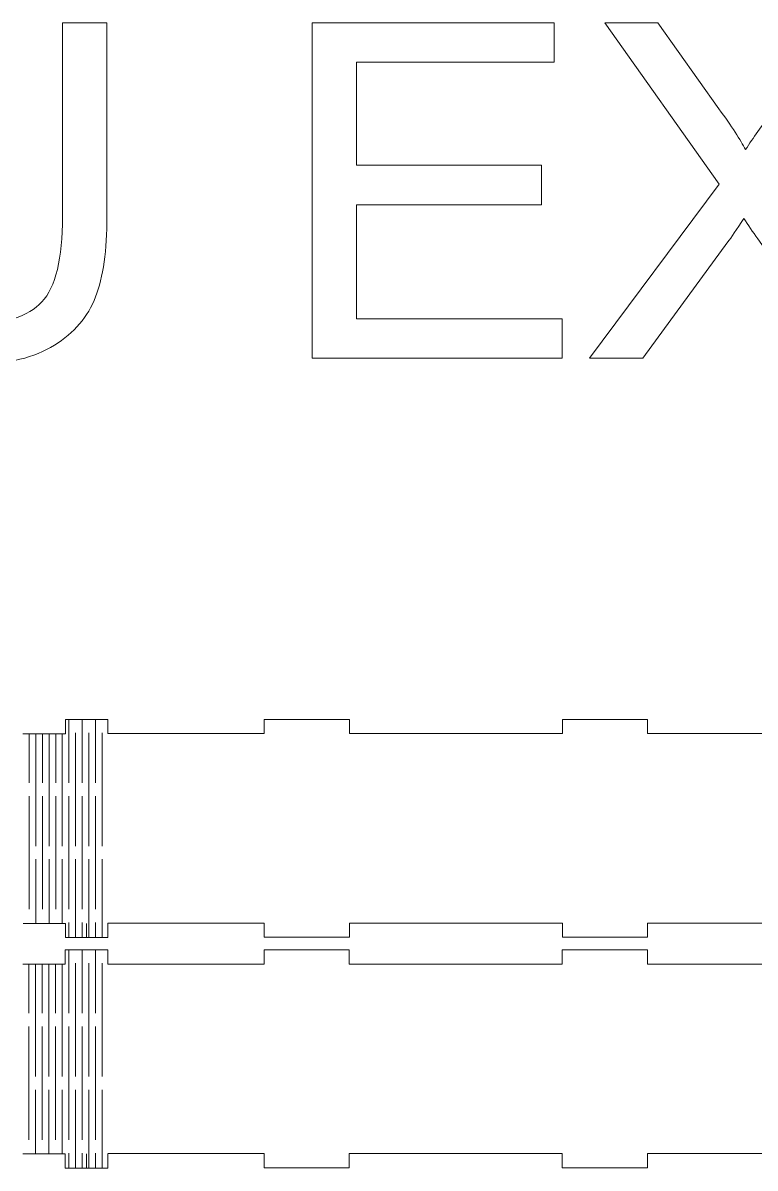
# Model space of a CAD drawing. Header units: millimetres. Extents: x -1381 to 521, y -496 to 496.
# Drawn here: x 137.7 to 292.4, y 254.2 to 496.1 of the extents above; entities that cross this region are included whole.
import ezdxf

# ---------------------------------------------------------------- set-up
doc = ezdxf.new("R2010")
doc.units = ezdxf.units.MM
doc.header["$MEASUREMENT"] = 0
doc.layers.add('layer 1', color=7, linetype='Continuous')

msp = doc.modelspace()

# ---------------------------------------------------------------- linework, layer by layer
at = {"layer": 'layer 1', "color": 250, "lineweight": 9}
for points, knots in [([(146.0855, 496.1117), (146.0855, 496.1117), (155.4838, 496.1117), (155.4838, 496.1117), (155.4838, 496.1117), (155.4838, 496.1117), (155.4838, 455.1993), (155.4838, 455.1993), (155.4838, 455.1993), (155.4838, 448.0751), (154.6774, 442.4188), (153.0764, 438.2304), (153.0764, 438.2304), (151.4613, 434.0581), (148.5584, 430.6434), (144.3699, 428.021), (144.3699, 428.021), (140.165, 425.3985), (134.6723, 424.0802), (127.845, 424.0802), (127.845, 424.0802), (121.2328, 424.0802), (115.8079, 425.2185), (111.603, 427.5114), (111.603, 427.5114), (107.3818, 429.802), (104.3784, 433.0999), (102.581, 437.438), (102.581, 437.438), (100.7836, 441.7761), (99.8767, 447.6942), (99.8767, 455.1993), (99.8767, 455.1993), (99.8767, 455.1993), (99.8767, 496.1117), (99.8767, 496.1117), (99.8767, 496.1117), (99.8767, 496.1117), (109.2774, 496.1117), (109.2774, 496.1117), (109.2774, 496.1117), (109.2774, 496.1117), (109.2774, 455.2156), (109.2774, 455.2156), (109.2774, 455.2156), (109.2774, 449.0638), (109.8547, 444.5131), (110.993, 441.6101), (110.993, 441.6101), (112.1313, 438.6908), (114.0759, 436.433), (116.862, 434.8646), (116.862, 434.8646), (119.634, 433.2823), (123.0302, 432.4899), (127.0387, 432.4899), (127.0387, 432.4899), (133.8987, 432.4899), (138.7954, 434.0581), (141.7147, 437.1738), (141.7147, 437.1738), (144.634, 440.3081), (146.0855, 446.3105), (146.0855, 455.2156), (146.0855, 455.2156), (146.0855, 455.2156), (146.0855, 496.1117), (146.0855, 496.1117)], [0, 0, 0, 0, 0.05555556, 0.05555556, 0.05555556, 0.05555556, 0.11111111, 0.11111111, 0.11111111, 0.11111111, 0.16666667, 0.16666667, 0.16666667, 0.16666667, 0.22222222, 0.22222222, 0.22222222, 0.22222222, 0.27777778, 0.27777778, 0.27777778, 0.27777778, 0.33333333, 0.33333333, 0.33333333, 0.33333333, 0.38888889, 0.38888889, 0.38888889, 0.38888889, 0.44444444, 0.44444444, 0.44444444, 0.44444444, 0.5, 0.5, 0.5, 0.5, 0.55555556, 0.55555556, 0.55555556, 0.55555556, 0.61111111, 0.61111111, 0.61111111, 0.61111111, 0.66666667, 0.66666667, 0.66666667, 0.66666667, 0.72222222, 0.72222222, 0.72222222, 0.72222222, 0.77777778, 0.77777778, 0.77777778, 0.77777778, 0.83333333, 0.83333333, 0.83333333, 0.83333333, 0.88888889, 0.88888889, 0.88888889, 0.88888889, 1, 1, 1, 1]), ([(198.8224, 425.2676), (198.8224, 425.2676), (198.8224, 496.1117), (198.8224, 496.1117), (198.8224, 496.1117), (198.8224, 496.1117), (249.9769, 496.1117), (249.9769, 496.1117), (249.9769, 496.1117), (249.9769, 496.1117), (249.9769, 487.8002), (249.9769, 487.8002), (249.9769, 487.8002), (249.9769, 487.8002), (208.2231, 487.8002), (208.2231, 487.8002), (208.2231, 487.8002), (208.2231, 487.8002), (208.2231, 466.0328), (208.2231, 466.0328), (208.2231, 466.0328), (208.2231, 466.0328), (247.3054, 466.0328), (247.3054, 466.0328), (247.3054, 466.0328), (247.3054, 466.0328), (247.3054, 457.7213), (247.3054, 457.7213), (247.3054, 457.7213), (247.3054, 457.7213), (208.2231, 457.7213), (208.2231, 457.7213), (208.2231, 457.7213), (208.2231, 457.7213), (208.2231, 433.5791), (208.2231, 433.5791), (208.2231, 433.5791), (208.2231, 433.5791), (251.6598, 433.5791), (251.6598, 433.5791), (251.6598, 433.5791), (251.6598, 433.5791), (251.6598, 425.2676), (251.6598, 425.2676), (251.6598, 425.2676), (251.6598, 425.2676), (198.8224, 425.2676), (198.8224, 425.2676)], [0, 0, 0, 0, 0.07692308, 0.07692308, 0.07692308, 0.07692308, 0.15384615, 0.15384615, 0.15384615, 0.15384615, 0.23076923, 0.23076923, 0.23076923, 0.23076923, 0.30769231, 0.30769231, 0.30769231, 0.30769231, 0.38461538, 0.38461538, 0.38461538, 0.38461538, 0.46153846, 0.46153846, 0.46153846, 0.46153846, 0.53846154, 0.53846154, 0.53846154, 0.53846154, 0.61538462, 0.61538462, 0.61538462, 0.61538462, 0.69230769, 0.69230769, 0.69230769, 0.69230769, 0.76923077, 0.76923077, 0.76923077, 0.76923077, 0.84615385, 0.84615385, 0.84615385, 0.84615385, 1, 1, 1, 1]), ([(257.4306, 425.2676), (257.4306, 425.2676), (284.8076, 462.0266), (284.8076, 462.0266), (284.8076, 462.0266), (284.8076, 462.0266), (260.6958, 496.1117), (260.6958, 496.1117), (260.6958, 496.1117), (260.6958, 496.1117), (271.8612, 496.1117), (271.8612, 496.1117), (271.8612, 496.1117), (271.8612, 496.1117), (284.7726, 477.9881), (284.7726, 477.9881), (284.7726, 477.9881), (287.4628, 474.2297), (289.3257, 471.3595), (290.3961, 469.3634), (290.3961, 469.3634), (291.9972, 471.8387), (293.8764, 474.4775), (296.0361, 477.2636), (296.0361, 477.2636), (296.0361, 477.2636), (310.1862, 496.1117), (310.1862, 496.1117), (310.1862, 496.1117), (310.1862, 496.1117), (320.4611, 496.1117), (320.4611, 496.1117), (320.4611, 496.1117), (320.4611, 496.1117), (295.8561, 462.438), (295.8561, 462.438), (295.8561, 462.438), (295.8561, 462.438), (322.3403, 425.2676), (322.3403, 425.2676), (322.3403, 425.2676), (322.3403, 425.2676), (310.829, 425.2676), (310.829, 425.2676), (310.829, 425.2676), (310.829, 425.2676), (292.9532, 450.5316), (292.9532, 450.5316), (292.9532, 450.5316), (291.9318, 451.9668), (290.9571, 453.4019), (290.0502, 454.8183), (290.0502, 454.8183), (288.4679, 452.4436), (287.3459, 450.7794), (286.6541, 449.8398), (286.6541, 449.8398), (286.6541, 449.8398), (268.6942, 425.2676), (268.6942, 425.2676), (268.6942, 425.2676), (268.6942, 425.2676), (257.4306, 425.2676), (257.4306, 425.2676)], [0, 0, 0, 0, 0.05882353, 0.05882353, 0.05882353, 0.05882353, 0.11764706, 0.11764706, 0.11764706, 0.11764706, 0.17647059, 0.17647059, 0.17647059, 0.17647059, 0.23529412, 0.23529412, 0.23529412, 0.23529412, 0.29411765, 0.29411765, 0.29411765, 0.29411765, 0.35294118, 0.35294118, 0.35294118, 0.35294118, 0.41176471, 0.41176471, 0.41176471, 0.41176471, 0.47058824, 0.47058824, 0.47058824, 0.47058824, 0.52941176, 0.52941176, 0.52941176, 0.52941176, 0.58823529, 0.58823529, 0.58823529, 0.58823529, 0.64705882, 0.64705882, 0.64705882, 0.64705882, 0.70588235, 0.70588235, 0.70588235, 0.70588235, 0.76470588, 0.76470588, 0.76470588, 0.76470588, 0.82352941, 0.82352941, 0.82352941, 0.82352941, 0.88235294, 0.88235294, 0.88235294, 0.88235294, 1, 1, 1, 1]), ([(155.6924, 349.0052), (155.6924, 349.0052), (146.6923, 349.0052), (146.6923, 349.0052), (146.6923, 349.0052), (146.6923, 349.0052), (146.6923, 346.0052), (146.6923, 346.0052)], [0, 0, 0, 0, 0.33333333, 0.33333333, 0.33333333, 0.33333333, 1, 1, 1, 1]), ([(188.6924, 346.0052), (188.6924, 346.0052), (188.6924, 349.0052), (188.6924, 349.0052), (188.6924, 349.0052), (188.6924, 349.0052), (206.6924, 349.0052), (206.6924, 349.0052), (206.6924, 349.0052), (206.6924, 349.0052), (206.6924, 346.0052), (206.6924, 346.0052)], [0, 0, 0, 0, 0.25, 0.25, 0.25, 0.25, 0.5, 0.5, 0.5, 0.5, 1, 1, 1, 1]), ([(251.6924, 346.0052), (251.6924, 346.0052), (251.6924, 349.0052), (251.6924, 349.0052), (251.6924, 349.0052), (251.6924, 349.0052), (269.6924, 349.0052), (269.6924, 349.0052), (269.6924, 349.0052), (269.6924, 349.0052), (269.6924, 346.0052), (269.6924, 346.0052)], [0, 0, 0, 0, 0.25, 0.25, 0.25, 0.25, 0.5, 0.5, 0.5, 0.5, 1, 1, 1, 1]), ([(146.6923, 305.9228), (146.6923, 305.9228), (146.6923, 302.9228), (146.6923, 302.9228), (146.6923, 302.9228), (146.6923, 302.9228), (155.6924, 302.9228), (155.6924, 302.9228)], [0, 0, 0, 0, 0.33333333, 0.33333333, 0.33333333, 0.33333333, 1, 1, 1, 1]), ([(188.6924, 306.0052), (188.6924, 306.0052), (188.6924, 303.0052), (188.6924, 303.0052), (188.6924, 303.0052), (188.6924, 303.0052), (206.6924, 303.0052), (206.6924, 303.0052), (206.6924, 303.0052), (206.6924, 303.0052), (206.6924, 306.0052), (206.6924, 306.0052)], [0, 0, 0, 0, 0.25, 0.25, 0.25, 0.25, 0.5, 0.5, 0.5, 0.5, 1, 1, 1, 1]), ([(251.6924, 306.0052), (251.6924, 306.0052), (251.6924, 303.0052), (251.6924, 303.0052), (251.6924, 303.0052), (251.6924, 303.0052), (269.6924, 303.0052), (269.6924, 303.0052), (269.6924, 303.0052), (269.6924, 303.0052), (269.6924, 306.0052), (269.6924, 306.0052)], [0, 0, 0, 0, 0.25, 0.25, 0.25, 0.25, 0.5, 0.5, 0.5, 0.5, 1, 1, 1, 1]), ([(155.6718, 300.3219), (155.6718, 300.3219), (146.6717, 300.3219), (146.6717, 300.3219), (146.6717, 300.3219), (146.6717, 300.3219), (146.6717, 297.3219), (146.6717, 297.3219)], [0, 0, 0, 0, 0.33333333, 0.33333333, 0.33333333, 0.33333333, 1, 1, 1, 1]), ([(188.6718, 297.3219), (188.6718, 297.3219), (188.6718, 300.3219), (188.6718, 300.3219), (188.6718, 300.3219), (188.6718, 300.3219), (206.6718, 300.3219), (206.6718, 300.3219), (206.6718, 300.3219), (206.6718, 300.3219), (206.6718, 297.3219), (206.6718, 297.3219)], [0, 0, 0, 0, 0.25, 0.25, 0.25, 0.25, 0.5, 0.5, 0.5, 0.5, 1, 1, 1, 1]), ([(251.6718, 297.3219), (251.6718, 297.3219), (251.6718, 300.3219), (251.6718, 300.3219), (251.6718, 300.3219), (251.6718, 300.3219), (269.6718, 300.3219), (269.6718, 300.3219), (269.6718, 300.3219), (269.6718, 300.3219), (269.6718, 297.3219), (269.6718, 297.3219)], [0, 0, 0, 0, 0.25, 0.25, 0.25, 0.25, 0.5, 0.5, 0.5, 0.5, 1, 1, 1, 1]), ([(146.6717, 257.2395), (146.6717, 257.2395), (146.6717, 254.2395), (146.6717, 254.2395), (146.6717, 254.2395), (146.6717, 254.2395), (155.6718, 254.2395), (155.6718, 254.2395)], [0, 0, 0, 0, 0.33333333, 0.33333333, 0.33333333, 0.33333333, 1, 1, 1, 1]), ([(188.6718, 257.3219), (188.6718, 257.3219), (188.6718, 254.3219), (188.6718, 254.3219), (188.6718, 254.3219), (188.6718, 254.3219), (206.6718, 254.3219), (206.6718, 254.3219), (206.6718, 254.3219), (206.6718, 254.3219), (206.6718, 257.3219), (206.6718, 257.3219)], [0, 0, 0, 0, 0.25, 0.25, 0.25, 0.25, 0.5, 0.5, 0.5, 0.5, 1, 1, 1, 1]), ([(251.6718, 257.3219), (251.6718, 257.3219), (251.6718, 254.3219), (251.6718, 254.3219), (251.6718, 254.3219), (251.6718, 254.3219), (269.6718, 254.3219), (269.6718, 254.3219), (269.6718, 254.3219), (269.6718, 254.3219), (269.6718, 257.3219), (269.6718, 257.3219)], [0, 0, 0, 0, 0.25, 0.25, 0.25, 0.25, 0.5, 0.5, 0.5, 0.5, 1, 1, 1, 1])]:
    msp.add_open_spline(points, degree=3, knots=knots, dxfattribs=at)
at = {"layer": 'layer 1', "color": 1, "lineweight": 9}
for points in [[(147.4543, 348.9846), (147.4543, 348.9846), (147.4543, 335.6252), (147.4543, 335.6252)], [(150.2668, 348.9846), (150.2668, 348.9846), (150.2668, 335.6252), (150.2668, 335.6252)], [(153.0793, 348.9846), (153.0793, 348.9846), (153.0793, 335.6252), (153.0793, 335.6252)], [(139.0168, 345.9846), (139.0168, 345.9846), (139.0168, 335.6252), (139.0168, 335.6252)], [(140.423, 345.9846), (140.423, 345.9846), (140.423, 322.2657), (140.423, 322.2657)], [(141.8293, 345.9846), (141.8293, 345.9846), (141.8293, 335.6252), (141.8293, 335.6252)], [(142.1924, 346.0052), (142.1924, 346.0052), (142.1924, 345.9846), (142.1924, 345.9846)], [(143.2355, 345.9846), (143.2355, 345.9846), (143.2355, 322.2657), (143.2355, 322.2657)], [(144.6418, 345.9846), (144.6418, 345.9846), (144.6418, 335.6252), (144.6418, 335.6252)], [(146.048, 345.9846), (146.048, 345.9846), (146.048, 322.2657), (146.048, 322.2657)], [(146.6924, 346.0052), (146.6924, 346.0052), (146.6924, 345.9846), (146.6924, 345.9846)], [(148.8605, 346.1721), (148.8605, 346.1721), (148.8605, 322.2657), (148.8605, 322.2657)], [(151.673, 346.1721), (151.673, 346.1721), (151.673, 322.2657), (151.673, 322.2657)], [(154.4855, 346.1721), (154.4855, 346.1721), (154.4855, 322.2657), (154.4855, 322.2657)], [(139.0168, 332.8127), (139.0168, 332.8127), (139.0168, 308.9064), (139.0168, 308.9064)], [(141.8293, 332.8127), (141.8293, 332.8127), (141.8293, 308.9064), (141.8293, 308.9064)], [(144.6418, 332.8127), (144.6418, 332.8127), (144.6418, 308.9064), (144.6418, 308.9064)], [(147.4543, 332.8127), (147.4543, 332.8127), (147.4543, 308.9064), (147.4543, 308.9064)], [(150.2668, 332.8127), (150.2668, 332.8127), (150.2668, 308.9064), (150.2668, 308.9064)], [(153.0793, 332.8127), (153.0793, 332.8127), (153.0793, 308.9064), (153.0793, 308.9064)], [(140.423, 319.4532), (140.423, 319.4532), (140.423, 305.9228), (140.423, 305.9228)], [(143.2355, 319.4532), (143.2355, 319.4532), (143.2355, 305.9228), (143.2355, 305.9228)], [(146.048, 319.4532), (146.048, 319.4532), (146.048, 305.9228), (146.048, 305.9228)], [(148.8605, 319.4532), (148.8605, 319.4532), (148.8605, 302.9228), (148.8605, 302.9228)], [(151.673, 319.4532), (151.673, 319.4532), (151.673, 302.9228), (151.673, 302.9228)], [(154.4855, 319.4532), (154.4855, 319.4532), (154.4855, 302.9228), (154.4855, 302.9228)], [(147.4543, 306.0939), (147.4543, 306.0939), (147.4543, 302.9228), (147.4543, 302.9228)], [(150.2668, 306.0939), (150.2668, 306.0939), (150.2668, 302.9228), (150.2668, 302.9228)], [(153.0793, 306.0939), (153.0793, 306.0939), (153.0793, 302.9228), (153.0793, 302.9228)], [(147.4337, 300.3013), (147.4337, 300.3013), (147.4337, 286.9419), (147.4337, 286.9419)], [(150.2462, 300.3013), (150.2462, 300.3013), (150.2462, 286.9419), (150.2462, 286.9419)], [(153.0587, 300.3013), (153.0587, 300.3013), (153.0587, 286.9419), (153.0587, 286.9419)], [(138.9962, 297.3013), (138.9962, 297.3013), (138.9962, 286.9419), (138.9962, 286.9419)], [(140.4024, 297.3013), (140.4024, 297.3013), (140.4024, 273.5825), (140.4024, 273.5825)], [(141.8087, 297.3013), (141.8087, 297.3013), (141.8087, 286.9419), (141.8087, 286.9419)], [(142.1718, 297.3219), (142.1718, 297.3219), (142.1718, 297.3013), (142.1718, 297.3013)], [(143.2149, 297.3013), (143.2149, 297.3013), (143.2149, 273.5825), (143.2149, 273.5825)], [(144.6212, 297.3013), (144.6212, 297.3013), (144.6212, 286.9419), (144.6212, 286.9419)], [(146.0274, 297.3013), (146.0274, 297.3013), (146.0274, 273.5825), (146.0274, 273.5825)], [(146.6718, 297.3219), (146.6718, 297.3219), (146.6718, 297.3013), (146.6718, 297.3013)], [(148.8399, 297.4888), (148.8399, 297.4888), (148.8399, 273.5825), (148.8399, 273.5825)], [(151.6524, 297.4888), (151.6524, 297.4888), (151.6524, 273.5825), (151.6524, 273.5825)], [(154.4649, 297.4888), (154.4649, 297.4888), (154.4649, 273.5825), (154.4649, 273.5825)], [(138.9962, 284.1294), (138.9962, 284.1294), (138.9962, 260.2231), (138.9962, 260.2231)], [(141.8087, 284.1294), (141.8087, 284.1294), (141.8087, 260.2231), (141.8087, 260.2231)], [(144.6212, 284.1294), (144.6212, 284.1294), (144.6212, 260.2231), (144.6212, 260.2231)], [(147.4337, 284.1294), (147.4337, 284.1294), (147.4337, 260.2231), (147.4337, 260.2231)], [(150.2462, 284.1294), (150.2462, 284.1294), (150.2462, 260.2231), (150.2462, 260.2231)], [(153.0587, 284.1294), (153.0587, 284.1294), (153.0587, 260.2231), (153.0587, 260.2231)], [(140.4024, 270.77), (140.4024, 270.77), (140.4024, 257.2395), (140.4024, 257.2395)], [(143.2149, 270.77), (143.2149, 270.77), (143.2149, 257.2395), (143.2149, 257.2395)], [(146.0274, 270.77), (146.0274, 270.77), (146.0274, 257.2395), (146.0274, 257.2395)], [(148.8399, 270.77), (148.8399, 270.77), (148.8399, 254.2395), (148.8399, 254.2395)], [(151.6524, 270.77), (151.6524, 270.77), (151.6524, 254.2395), (151.6524, 254.2395)], [(154.4649, 270.77), (154.4649, 270.77), (154.4649, 254.2395), (154.4649, 254.2395)], [(147.4337, 257.4106), (147.4337, 257.4106), (147.4337, 254.2395), (147.4337, 254.2395)], [(150.2462, 257.4106), (150.2462, 257.4106), (150.2462, 254.2395), (150.2462, 254.2395)], [(153.0587, 257.4106), (153.0587, 257.4106), (153.0587, 254.2395), (153.0587, 254.2395)]]:
    msp.add_open_spline(points, degree=3, dxfattribs=at)
at = {"layer": 'layer 1', "color": 250, "lineweight": 9}
for points in [[(155.6924, 346.0052), (155.6924, 346.0052), (155.6924, 349.0052), (155.6924, 349.0052)], [(137.6924, 345.9846), (137.6924, 345.9846), (146.6924, 345.9846), (146.6924, 345.9846)], [(155.6924, 346.0052), (155.6924, 346.0052), (188.6924, 346.0052), (188.6924, 346.0052)], [(206.6924, 346.0052), (206.6924, 346.0052), (251.6924, 346.0052), (251.6924, 346.0052)], [(269.6924, 346.0052), (269.6924, 346.0052), (298.1924, 346.0052), (298.1924, 346.0052)], [(137.7541, 305.9228), (137.7541, 305.9228), (146.6923, 305.9228), (146.6923, 305.9228)], [(151.1718, 305.9228), (151.1718, 305.9228), (151.1718, 302.9228), (151.1718, 302.9228)], [(155.6924, 306.0052), (155.6924, 306.0052), (155.6924, 305.9846), (155.6924, 305.9846)], [(188.6924, 306.0052), (188.6924, 306.0052), (155.6924, 306.0052), (155.6924, 306.0052)], [(155.6924, 305.9434), (155.6924, 305.9434), (155.6924, 302.9228), (155.6924, 302.9228)], [(251.6924, 306.0052), (251.6924, 306.0052), (206.6924, 306.0052), (206.6924, 306.0052)], [(298.1924, 306.0052), (298.1924, 306.0052), (269.6924, 306.0052), (269.6924, 306.0052)], [(155.6718, 297.3219), (155.6718, 297.3219), (155.6718, 300.3219), (155.6718, 300.3219)], [(137.6718, 297.3013), (137.6718, 297.3013), (146.6718, 297.3013), (146.6718, 297.3013)], [(155.6718, 297.3219), (155.6718, 297.3219), (188.6718, 297.3219), (188.6718, 297.3219)], [(206.6718, 297.3219), (206.6718, 297.3219), (251.6718, 297.3219), (251.6718, 297.3219)], [(269.6718, 297.3219), (269.6718, 297.3219), (298.1718, 297.3219), (298.1718, 297.3219)], [(137.7335, 257.2395), (137.7335, 257.2395), (146.6717, 257.2395), (146.6717, 257.2395)], [(151.1512, 257.2395), (151.1512, 257.2395), (151.1512, 254.2395), (151.1512, 254.2395)], [(155.6718, 257.3219), (155.6718, 257.3219), (155.6718, 257.3013), (155.6718, 257.3013)], [(188.6718, 257.3219), (188.6718, 257.3219), (155.6718, 257.3219), (155.6718, 257.3219)], [(155.6718, 257.2601), (155.6718, 257.2601), (155.6718, 254.2395), (155.6718, 254.2395)], [(251.6718, 257.3219), (251.6718, 257.3219), (206.6718, 257.3219), (206.6718, 257.3219)], [(298.1718, 257.3219), (298.1718, 257.3219), (269.6718, 257.3219), (269.6718, 257.3219)]]:
    msp.add_open_spline(points, degree=3, dxfattribs=at)

doc.saveas('drawing.dxf')
